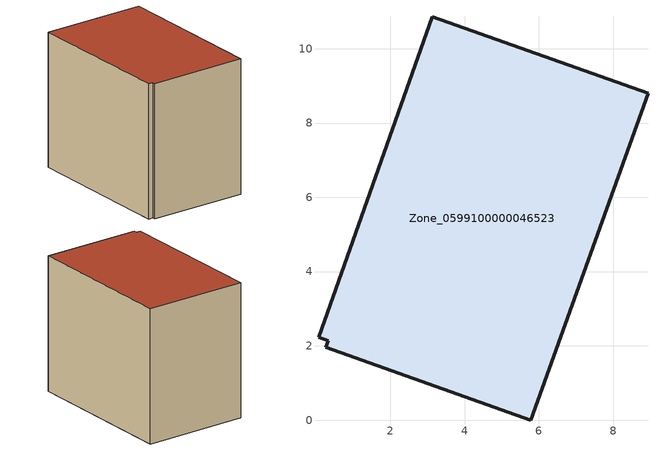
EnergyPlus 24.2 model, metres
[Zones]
Zone_0599100000046523
 floor ground (C_G): 8.94,8.8 5.78,0 0.26,1.96 0.33,2.14 0.07,2.23 3.13,10.86 z0.55
 wall outside (C_F): 8.94,8.8 3.13,10.86 0.07,2.23 0.33,2.14 0.26,1.96 5.78,0 8.94,8.8 z0.55:8.56
 roof outside (C_R): 5.78,0 8.94,8.8 3.13,10.86 0.07,2.23 0.33,2.14 0.26,1.96 z8.56
[BUILDING]
Pand.0599100000046523: North Axis=0; Terrain=City; Loads Convergence Tolerance Value=0.04; Temperature Convergence Tolerance Value=0.4; Solar Distribution=FullExterior; Maximum Number of Warmup Days=25; Minimum Number of Warmup Days=1
[Site:Location]
Rotterdam.The.Hague.AP_ZH_NLD Design_Conditions: Latitude=51.96; Longitude=4.45; Time Zone=1; Elevation=-4.5
[SITE:GROUNDTEMPERATURE:BUILDINGSURFACE]
18, 18, 18, 18, 18, 18, 18, 18, 18, 18, 18, 18
[MATERIAL] Thermal Absorptance=0.9; Solar Absorptance=0.7; Visible Absorptance=0.7
Name | Roughness | Thickness | Conductivity | Density | Specific Heat
G.TC.1965-1974 | MediumSmooth | 0.15 | 0.882353 | 540 | 1210
F.TC.1965-1974 | Rough | 0.3 | 0.697674 | 1920 | 840
R.TC.1965-1974 | MediumRough | 0.2 | 0.232558 | 1500 | 1000
[CONSTRUCTION]
C_G: G.TC.1965-1974
C_F: F.TC.1965-1974
C_R: R.TC.1965-1974
[ZONE]
Zone_0599100000046523: Type=1; Multiplier=1; Ceiling Height=Autocalculate; Volume=Autocalculate; Floor Area=autocalculate; Part of Total Floor Area=Yes
[ZONEINFILTRATION:DESIGNFLOWRATE]
Infil_Zone_0599100000046523: Zone or ZoneList or Space or SpaceList=Zone_0599100000046523; Schedule=AlwaysOn; Design Flow Rate Calculation Method=Flow/Area; Flow Rate per Floor Area=0.003; Constant Term Coefficient=1; Temperature Term Coefficient=0; Velocity Term Coefficient=0; Velocity Squared Term Coefficient=0
[HVACTEMPLATE:ZONE:IDEALLOADSAIRSYSTEM]
Zone_0599100000046523: Maximum Heating Supply Air Temperature=50; Minimum Cooling Supply Air Temperature=13; Maximum Heating Supply Air Humidity Ratio=0.0156; Minimum Cooling Supply Air Humidity Ratio=0.0077; Heating Limit=NoLimit; Cooling Limit=NoLimit; Dehumidification Control Type=ConstantSensibleHeatRatio; Cooling Sensible Heat Ratio=0.7; Dehumidification Setpoint=60; Humidification Control Type=None; Humidification Setpoint=30; Outdoor Air Method=None; Outdoor Air Flow Rate per Person=0.00944; Outdoor Air Flow Rate per Zone Floor Area=0; Outdoor Air Flow Rate per Zone=0; Demand Controlled Ventilation Type=None; Outdoor Air Economizer Type=NoEconomizer; Heat Recovery Type=None; Sensible Heat Recovery Effectiveness=0.7; Latent Heat Recovery Effectiveness=0.65
[ZONECONTROL:THERMOSTAT]
ThermostatControl_Zone_0599100000046523: Zone or ZoneList=Zone_0599100000046523; Control Type Schedule=DualSetpointControlType; Control 1=Thermostat_Zone_0599100000046523; Temperature Difference Between Cutout And Setpoint=0
[THERMOSTATSETPOINT:DUALSETPOINT]
Thermostat_Zone_0599100000046523: Heating Setpoint Temperature Schedule=HeatingSetpoint_Zone_0599100000046523; Cooling Setpoint Temperature Schedule=CoolingSetpoint_Zone_0599100000046523
[SCHEDULE:COMPACT]
HeatingSetpoint_Zone_0599100000046523: Through: 12/31, For: AllDays, Until: 24:00, 21
CoolingSetpoint_Zone_0599100000046523: Through: 12/31, For: AllDays, Until: 24:00, 24
DualSetpointControlType: Through: 12/31, For: AllDays, Until: 24:00, 4
AlwaysOn: Through: 12/31, For: AllDays, Until: 24:00, 1
